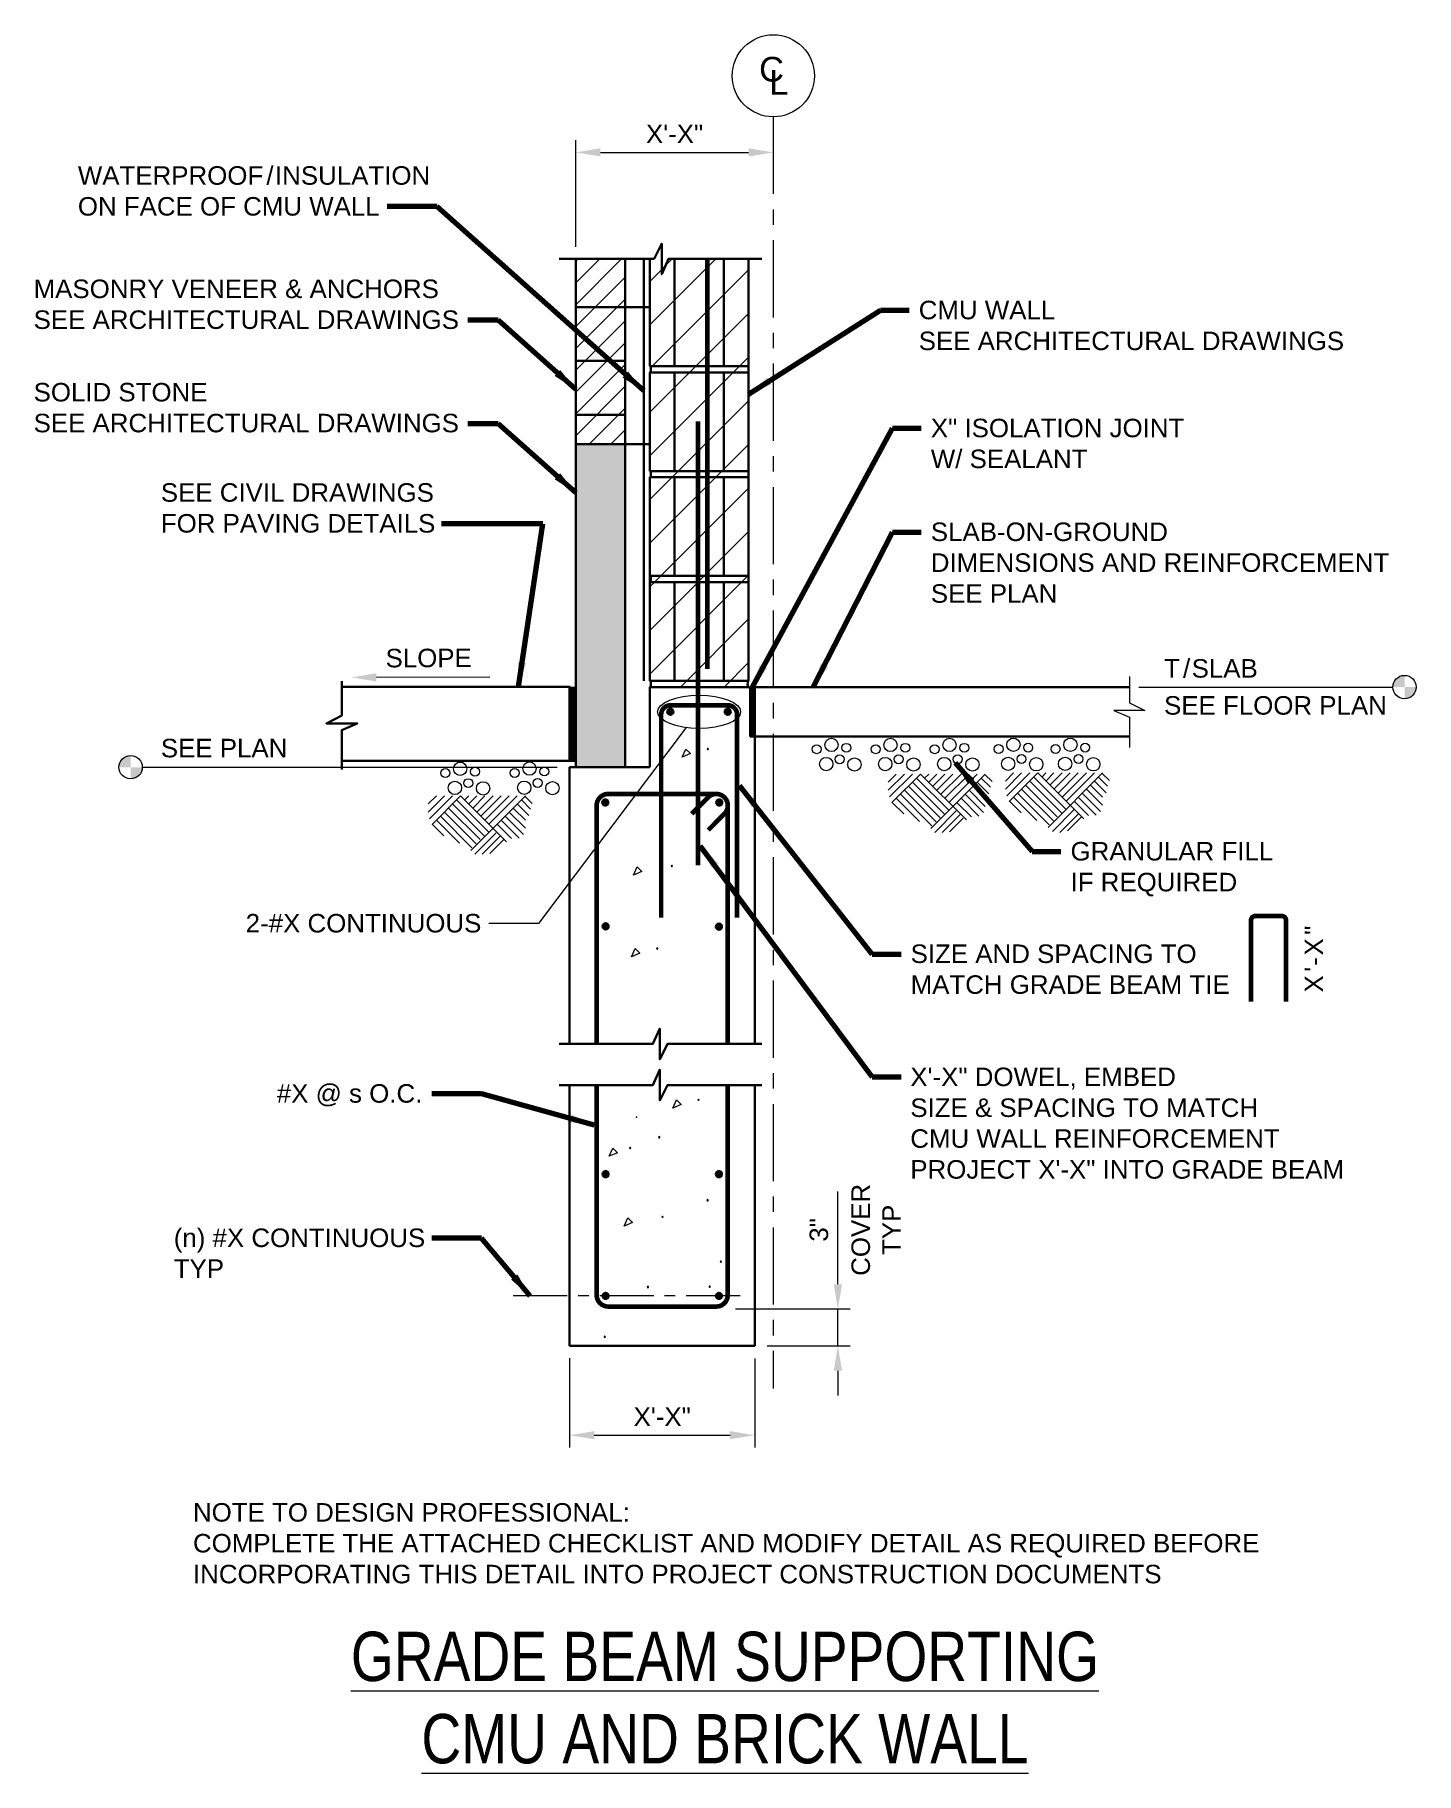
# Model space of a CAD drawing. Header units: inches. Extents: x -619 to -507, y 1603 to 1744.
import ezdxf

# ---------------------------------------------------------------- set-up
doc = ezdxf.new("R2010")
doc.units = ezdxf.units.IN
doc.header["$LTSCALE"] = 5
doc.header["$MEASUREMENT"] = 0
doc.linetypes.add('CENTER', pattern=[2, 1.25, -0.25, 0.25, -0.25])
doc.linetypes.add('CENTERX2', pattern=[4, 2.5, -0.5, 0.5, -0.5])
for name, color, linetype, lineweight in [('S-ANNO-DIMS', 1, 'Continuous', 20), ('S-ANNO-TEXT', 7, 'Continuous', 20), ('S-DELT-PATT', 7, 'Continuous', 15), ('S-DETL', 3, 'Continuous', 30), ('S-GRID', 9, 'CENTER', 20), ('S-GRID-IDEN', 9, 'Continuous', 20)]:
    doc.layers.add(name, color=color, linetype=linetype, lineweight=lineweight)
doc.styles.add('Romans', font='arial.ttf')
doc.dimstyles.get("Standard").update_dxf_attribs({"dimtxt": 0.18, "dimasz": 0.18, "dimexe": 0.18, "dimexo": 0.0625, "dimgap": 0.09, "dimtad": 0, "dimtih": 1, "dimtoh": 1, "dimdec": 4, "dimzin": 0, "dimdsep": 46, "dimtxsty": 'Standard', "dimcen": 0.09, "dimadec": 0, "dimazin": 0, "dimtfac": 1, "dimtdec": 4, "dimtofl": 0, "dimtmove": 0, "dimatfit": 3, "dimfxl": 1, "dimtolj": 1, "dimtzin": 0, "dimarcsym": 0})

# ---------------------------------------------------------------- blocks, each defined once
blk = doc.blocks.new('*D0')
at = {"layer": 'Defpoints', "color": 0, "transparency": 16777216}
for p in [(-575.56, 1637.65), (-560.56, 1637.64), (-560.56, 1630.41)]:
    blk.add_point(p, dxfattribs=at)
at = {"layer": 'S-ANNO-DIMS', "transparency": 16777216}
for p, q in [((-575.56, 1636.65), (-575.56, 1629.41)), ((-560.56, 1636.64), (-560.56, 1629.41)), ((-573.56, 1630.41), (-562.56, 1630.41))]:
    blk.add_line(p, q, dxfattribs=at)
for points in [[(-573.56, 1630.74), (-573.56, 1630.08), (-575.56, 1630.41)], [(-562.56, 1630.74), (-562.56, 1630.08), (-560.56, 1630.41)]]:
    blk.add_solid(points, dxfattribs=at)
at = {"layer": 'S-ANNO-DIMS', "transparency": 16777216, "insert": (-568.06, 1631.91), "char_height": 1.5, "attachment_point": 5, "style": 'Romans'}
blk.add_mtext('\\A1;X\'-X"', dxfattribs=at)
blk = doc.blocks.new('*D1')
at = {"layer": 'Defpoints', "color": 0, "transparency": 16777216}
for p in [(-559.06, 1737.38), (-559.06, 1734.37), (-575.06, 1725.73)]:
    blk.add_point(p, dxfattribs=at)
at = {"layer": 'S-ANNO-DIMS', "transparency": 16777216}
for p, q in [((-559.06, 1736.38), (-559.06, 1733.37)), ((-575.06, 1726.73), (-575.06, 1735.37)), ((-573.06, 1734.37), (-561.06, 1734.37))]:
    blk.add_line(p, q, dxfattribs=at)
for points in [[(-573.06, 1734.7), (-573.06, 1734.04), (-575.06, 1734.37)], [(-561.06, 1734.7), (-561.06, 1734.04), (-559.06, 1734.37)]]:
    blk.add_solid(points, dxfattribs=at)
at = {"layer": 'S-ANNO-DIMS', "transparency": 16777216, "insert": (-567.06, 1735.87), "char_height": 1.5, "attachment_point": 5, "style": 'Romans'}
blk.add_mtext('\\A1;X\'-X"', dxfattribs=at)
blk = doc.blocks.new('*D2')
at = {"layer": 'Defpoints', "color": 0, "transparency": 16777216}
for p in [(-563.13, 1640.64), (-560.56, 1637.64), (-553.83, 1637.64)]:
    blk.add_point(p, dxfattribs=at)
at = {"layer": 'S-ANNO-DIMS', "transparency": 16777216}
for p, q in [((-553.83, 1642.64), (-553.83, 1648.92)), ((-562.13, 1640.64), (-552.83, 1640.64)), ((-553.83, 1637.64), (-553.83, 1640.64)), ((-559.56, 1637.64), (-552.83, 1637.64)), ((-553.83, 1635.64), (-553.83, 1633.64))]:
    blk.add_line(p, q, dxfattribs=at)
for points in [[(-554.16, 1642.64), (-553.49, 1642.64), (-553.83, 1640.64)], [(-554.16, 1635.64), (-553.49, 1635.64), (-553.83, 1637.64)]]:
    blk.add_solid(points, dxfattribs=at)
at = {"layer": 'S-ANNO-DIMS', "transparency": 16777216, "insert": (-555.36, 1647.05), "char_height": 1.5, "attachment_point": 5, "rotation": 90, "style": 'Romans'}
blk.add_mtext('\\A1;3" ', dxfattribs=at)

msp = doc.modelspace()

# ---------------------------------------------------------------- hatches: boundary and pattern name
at = {"layer": 'S-ANNO-TEXT'}
h = msp.add_hatch(color=256, dxfattribs=at)
h.dxf.hatch_style = 1
edge = h.paths.add_edge_path()
edge.add_arc((-507.9263976, 1691.0447816), 0.945832, 90, 180)
edge.add_line((-508.8722296, 1691.0447816), (-507.9263976, 1691.0447816))
edge.add_line((-507.9263976, 1691.0447816), (-507.9263976, 1691.9906136))
edge = h.paths.add_edge_path()
edge.add_line((-507.9263976, 1691.0447816), (-507.9263976, 1690.0989496))
edge.add_arc((-507.9263976, 1691.0447816), 0.945832, 270, 360)
edge.add_line((-506.9805656, 1691.0447816), (-507.9263976, 1691.0447816))
h = msp.add_hatch(color=256, dxfattribs=at)
h.dxf.hatch_style = 1
edge = h.paths.add_edge_path()
edge.add_arc((-611.1193669, 1684.5447816), 0.945832, 90, 180)
edge.add_line((-612.0651989, 1684.5447816), (-611.1193669, 1684.5447816))
edge.add_line((-611.1193669, 1684.5447816), (-611.1193669, 1685.4906136))
edge = h.paths.add_edge_path()
edge.add_line((-611.1193669, 1684.5447816), (-611.1193669, 1683.5989496))
edge.add_arc((-611.1193669, 1684.5447816), 0.945832, 270, 360)
edge.add_line((-610.1735349, 1684.5447816), (-611.1193669, 1684.5447816))
at = {"layer": 'S-DELT-PATT'}
h = msp.add_hatch(dxfattribs=at)
h.set_pattern_fill('ANSI31', color=256, scale=10)
h.set_pattern_definition([(45, (-631.2379, 728.923), (-0.8838835, 0.8838835), [])])
h.paths.add_polyline_path([(-575.0582516, 1725.7332756), (-571.0582516, 1725.7332756), (-571.0582516, 1710.714646), (-575.0582516, 1710.714646)])
h = msp.add_hatch(dxfattribs=at)
h.set_pattern_fill('ANSI31', color=256, scale=20)
h.set_pattern_definition([(45, (-1168.0877, 2454.25), (-1.767767, 1.767767), [])])
h.paths.add_polyline_path([(-569.0582516, 1691.0447816), (-561.0582516, 1691.0447816), (-561.0582516, 1725.7332756), (-569.0582516, 1725.7332756)])
h = msp.add_hatch(dxfattribs=at)
h.set_pattern_fill('AR-SAND', color=256, scale=0.25)
h.set_pattern_definition([(37.5, (-631.2379, 728.92296), (-0.01574834, 0.48170594), [0, -0.38, 0, -0.425, 0, -0.40625]), (7.5, (-631.2379, 728.92296), (0.44244418, 0.7055365), [0, -0.205, 0, -0.3425, 0, -0.13125]), (327.5, (-631.5454, 728.92296), (0.77853547, 0.00141476), [0, -0.125, 0, -0.45, 0, -0.5875]), (317.5, (-631.5454, 728.92296), (0.75153165, 0.2194189), [0, -0.0625, 0, -0.295, 0, -0.3375])])
h.paths.add_polyline_path([(-575.0582516, 1684.5447816), (-571.0582516, 1684.5447816), (-571.0582516, 1710.714646), (-575.0582516, 1710.714646)])
at = {"layer": 'S-DETL'}
h = msp.add_hatch(color=256, dxfattribs=at)
h.dxf.hatch_style = 1
h.paths.add_polyline_path([(-567.6455352, 1689.0360498, 0.0947853979), (-567.6278852, 1688.9437814), (-567.1631852, 1688.9437814, 0.0947853979), (-567.1455352, 1689.0360498, 1)])
h.paths.add_polyline_path([(-567.1631852, 1688.9437814), (-567.6278852, 1688.9437814, 0.6788531939)])
h = msp.add_hatch(color=256, dxfattribs=at)
h.dxf.hatch_style = 1
h.paths.add_polyline_path([(-562.9957516, 1689.0360498, 0.0947853979), (-562.9781017, 1688.9437814), (-562.5134016, 1688.9437814, 0.0947853979), (-562.4957516, 1689.0360498, 1)])
h.paths.add_polyline_path([(-562.5134016, 1688.9437814), (-562.9781017, 1688.9437814, 0.6788531939)])
h = msp.add_hatch(color=256, dxfattribs=at)
h.dxf.hatch_style = 1
h.paths.add_polyline_path([(-572.9269701, 1681.6849885, -0.0947853979), (-572.9093201, 1681.777257), (-572.44462, 1681.777257, -0.0947853979), (-572.4269701, 1681.6849885, -1)])
h.paths.add_polyline_path([(-572.44462, 1681.777257), (-572.9093201, 1681.777257, -0.6788531939)])
h = msp.add_hatch(color=256, dxfattribs=at)
h.dxf.hatch_style = 1
h.paths.add_polyline_path([(-563.1895332, 1681.6849885, 0.0947853979), (-563.2071832, 1681.777257), (-563.6718832, 1681.777257, 0.0947853979), (-563.6895332, 1681.6849885, 1)])
h.paths.add_polyline_path([(-563.6718832, 1681.777257), (-563.2071832, 1681.777257, 0.6788531939)])
h = msp.add_hatch(color=256, dxfattribs=at)
h.dxf.hatch_style = 1
h.paths.add_polyline_path([(-572.898516, 1671.6505459, -0.0947853979), (-572.8808661, 1671.7428143), (-572.416166, 1671.7428143, -0.0947853979), (-572.398516, 1671.6505459, -1)])
h.paths.add_polyline_path([(-572.416166, 1671.7428143), (-572.8808661, 1671.7428143, -0.6788531939)])
h = msp.add_hatch(color=256, dxfattribs=at)
h.dxf.hatch_style = 1
h.paths.add_polyline_path([(-563.7179872, 1671.6225806, -0.0947853979), (-563.7003373, 1671.7148491), (-563.2356372, 1671.7148491, -0.0947853979), (-563.2179872, 1671.6225806, -1)])
h.paths.add_polyline_path([(-563.2356372, 1671.7148491), (-563.7003373, 1671.7148491, -0.6788531939)])
h = msp.add_hatch(color=256, dxfattribs=at)
h.dxf.hatch_style = 1
h.paths.add_polyline_path([(-572.898516, 1651.5651956, 0.0947853979), (-572.8808661, 1651.4729272), (-572.416166, 1651.4729272, 0.0947853979), (-572.398516, 1651.5651956, 1)])
h.paths.add_polyline_path([(-572.416166, 1651.4729272), (-572.8808661, 1651.4729272, 0.6788531939)])
h = msp.add_hatch(color=256, dxfattribs=at)
h.dxf.hatch_style = 1
h.paths.add_polyline_path([(-563.2179872, 1651.5651956, -0.0947853979), (-563.2356372, 1651.4729272), (-563.7003373, 1651.4729272, -0.0947853979), (-563.7179872, 1651.5651956, -1)])
h.paths.add_polyline_path([(-563.7003373, 1651.4729272), (-563.2356372, 1651.4729272, -0.6788531939)])
h = msp.add_hatch(color=256, dxfattribs=at)
h.dxf.hatch_style = 1
h.paths.add_polyline_path([(-572.8983489, 1641.7082983, 0.0947853979), (-572.8840842, 1641.6154463), (-572.4196949, 1641.598456, 0.0947853979), (-572.3986832, 1641.6900174, 1)])
h.paths.add_polyline_path([(-572.4196949, 1641.598456), (-572.8840842, 1641.6154463, 0.6788531939)])
h = msp.add_hatch(color=256, dxfattribs=at)
h.dxf.hatch_style = 1
h.paths.add_polyline_path([(-563.2181544, 1641.7082983, -0.0947853979), (-563.232419, 1641.6154463), (-563.6968084, 1641.598456, -0.0947853979), (-563.7178201, 1641.6900174, -1)])
h.paths.add_polyline_path([(-563.6968084, 1641.598456), (-563.232419, 1641.6154463, -0.6788531939)])

# ---------------------------------------------------------------- linework, layer by layer
at = {"layer": 'S-ANNO-DIMS'}
msp.add_line((-553.8274137, 1642.6434963), (-553.8274137, 1650.1654949), dxfattribs=at)
at = {"layer": 'S-ANNO-TEXT'}
for p, q in [((-529.4424366, 1691.0447816), (-508.8722296, 1691.0447816)), ((-566.1243156, 1687.7579858), (-578.0758015, 1671.8772886)), ((-610.1735349, 1684.5447816), (-576.5582516, 1684.5447816)), ((-578.0758015, 1671.8772886), (-582.1014422, 1671.8772886))]:
    msp.add_line(p, q, dxfattribs=at)
msp.add_lwpolyline([(-591.2143474, 1691.8307884), (-582.01182, 1691.8652706)], dxfattribs=at)
for centre in [(-507.9263976, 1691.0447816), (-611.1193669, 1684.5447816)]:
    msp.add_circle(centre, 0.945832, dxfattribs=at)
msp.add_ellipse((-565.0706434, 1689.0360498), major_axis=(-3.3644128, 0), ratio=0.4, dxfattribs=at)
msp.add_solid([(-591.2130984, 1691.4974574), (-593.2143333, 1691.8232943), (-591.2155964, 1692.1641194)], dxfattribs=at)
at = {"layer": 'S-DELT-PATT'}
for p, q in [((-549.7519551, 1682.6815811), (-548.4409749, 1683.9925614)), ((-549.7519551, 1683.3370712), (-549.096465, 1683.9925614)), ((-549.6413412, 1682.1367049), (-547.7854848, 1683.9925614)), ((-549.449979, 1681.672577), (-547.1299946, 1683.9925614)), ((-547.4577397, 1683.6648163), (-544.8481434, 1681.05522)), ((-547.1299946, 1683.9925614), (-543.4122759, 1680.2748426)), ((-546.8022496, 1683.6648163), (-546.4745045, 1683.9925614)), ((-546.4745045, 1683.3370712), (-545.8190144, 1683.9925614)), ((-546.2995296, 1679.5791054), (-541.8860736, 1683.9925614)), ((-546.1467594, 1683.0093262), (-545.1635243, 1683.9925614)), ((-545.8190144, 1682.6815811), (-544.5080341, 1683.9925614)), ((-545.4912693, 1682.353836), (-543.852544, 1683.9925614)), ((-545.1635243, 1682.026091), (-543.1970539, 1683.9925614)), ((-544.8357792, 1681.6983459), (-542.5415637, 1683.9925614)), ((-542.2138187, 1683.6648163), (-541.4760727, 1682.9270622)), ((-541.9181926, 1683.9604424), (-541.3338805, 1683.3761221)), ((-540.257079, 1682.767195), (-538.9460988, 1684.0781753)), ((-540.257079, 1683.4226852), (-539.6015889, 1684.0781753)), ((-540.1464651, 1682.2223189), (-538.2906086, 1684.0781753)), ((-539.9551029, 1681.7581909), (-537.6351185, 1684.0781753)), ((-537.9628636, 1683.7504302), (-535.3532672, 1681.1408339)), ((-537.6351185, 1684.0781753), (-533.9173997, 1680.3604565)), ((-537.3073734, 1683.7504302), (-536.9796284, 1684.0781753)), ((-536.9796284, 1683.4226852), (-536.3241382, 1684.0781753)), ((-536.8046535, 1679.6647193), (-532.3911975, 1684.0781753)), ((-536.6518833, 1683.0949401), (-535.6686481, 1684.0781753)), ((-536.3241382, 1682.767195), (-535.013158, 1684.0781753)), ((-535.9963932, 1682.43945), (-534.3576679, 1684.0781753)), ((-535.6686481, 1682.1117049), (-533.7021777, 1684.0781753)), ((-535.3409031, 1681.7839598), (-533.0466876, 1684.0781753)), ((-532.7189425, 1683.7504302), (-531.9811966, 1683.0126761)), ((-532.4233165, 1684.0460563), (-531.8390044, 1683.461736)), ((-587.0097629, 1680.9099055), (-585.6987826, 1682.2208857)), ((-587.0097629, 1681.5653956), (-586.3542728, 1682.2208857)), ((-586.8991489, 1680.3650293), (-585.0432925, 1682.2208857)), ((-586.7077868, 1679.9009013), (-584.3878024, 1682.2208857)), ((-584.3878024, 1682.2208857), (-580.6700836, 1678.5031669)), ((-584.0600573, 1681.8931407), (-583.7323123, 1682.2208857)), ((-583.7323123, 1681.5653956), (-583.0768221, 1682.2208857)), ((-583.5573374, 1677.8074297), (-579.1438814, 1682.2208857)), ((-583.4045672, 1681.2376505), (-582.421332, 1682.2208857)), ((-583.0768221, 1680.9099055), (-581.7658419, 1682.2208857)), ((-582.7490771, 1680.5821604), (-581.1103518, 1682.2208857)), ((-582.421332, 1680.2544153), (-580.4548616, 1682.2208857)), ((-582.0935869, 1679.9266703), (-579.7993715, 1682.2208857)), ((-579.1760004, 1682.1887667), (-578.5916883, 1681.6044464)), ((-548.76872, 1682.353836), (-546.2102682, 1679.7953761)), ((-548.4409749, 1682.6815811), (-545.8654722, 1680.1060785)), ((-548.1132298, 1683.0093262), (-545.5547781, 1680.4508663)), ((-547.7854848, 1683.3370712), (-545.1588375, 1680.710424)), ((-543.5247989, 1682.353836), (-542.0369347, 1680.8659718)), ((-543.1970539, 1682.6815811), (-541.8860736, 1681.3706009)), ((-542.8693088, 1683.0093262), (-541.8860736, 1682.026091)), ((-542.5415637, 1683.3370712), (-541.5992393, 1682.3947386)), ((-539.2738438, 1682.43945), (-536.7153921, 1679.8809901)), ((-538.9460988, 1682.767195), (-536.3705961, 1680.1916924)), ((-538.6183537, 1683.0949401), (-536.059902, 1680.5364802)), ((-538.2906086, 1683.4226852), (-535.6639614, 1680.7960379)), ((-534.0299228, 1682.43945), (-532.5420585, 1680.9515857)), ((-533.7021777, 1682.767195), (-532.3911975, 1681.4562148)), ((-533.3744327, 1683.0949401), (-532.3911975, 1682.1117049)), ((-533.0466876, 1683.4226852), (-532.1043632, 1682.4803525)), ((-585.6987826, 1680.9099055), (-583.12328, 1678.3344028)), ((-585.3710376, 1681.2376505), (-582.8125859, 1678.6791906)), ((-585.0432925, 1681.5653956), (-582.4166453, 1678.9387483)), ((-584.7155475, 1681.8931407), (-582.1059511, 1679.2835443)), ((-580.4548616, 1680.9099055), (-579.1438814, 1679.5989252)), ((-580.1271166, 1681.2376505), (-579.1438814, 1680.2544153)), ((-579.7993715, 1681.5653956), (-578.8570471, 1680.623063)), ((-579.4716264, 1681.8931407), (-578.7338805, 1681.1553865)), ((-549.4242101, 1681.6983459), (-548.4853188, 1680.7594546)), ((-549.096465, 1682.026091), (-547.2199361, 1680.1495538)), ((-545.9879833, 1679.2675509), (-544.2490828, 1681.0064515)), ((-544.1802891, 1681.6983459), (-543.0163434, 1680.5343921)), ((-543.852544, 1682.026091), (-542.3987816, 1680.5723204)), ((-539.9293339, 1681.7839598), (-538.9904427, 1680.8450686)), ((-539.6015889, 1682.1117049), (-537.7250599, 1680.2351678)), ((-536.4439313, 1679.3463019), (-534.7050307, 1681.0852025)), ((-534.6854129, 1681.7839598), (-533.5214673, 1680.620006)), ((-534.3576679, 1682.1117049), (-532.9039055, 1680.6579343)), ((-586.6820178, 1679.9266703), (-585.7431266, 1678.987779)), ((-586.3542728, 1680.2544153), (-584.4777438, 1678.3778782)), ((-586.0265277, 1680.5821604), (-583.468076, 1678.0237005)), ((-581.4380968, 1679.9266703), (-580.2741512, 1678.7627165)), ((-581.1103518, 1680.2544153), (-579.6565894, 1678.8006448)), ((-580.7826067, 1680.5821604), (-579.2947424, 1679.0942961)), ((-545.3912989, 1679.2672532), (-543.9081214, 1680.7504307)), ((-544.7775717, 1679.3186955), (-543.6694492, 1680.426818)), ((-535.8472468, 1679.2610636), (-534.3640693, 1680.7442411)), ((-535.2335196, 1679.3974465), (-534.1253971, 1680.505569)), ((-583.2457911, 1677.4958753), (-581.5068905, 1679.2347759)), ((-582.6491066, 1677.4955775), (-581.1659291, 1678.9787551)), ((-582.0353794, 1677.5470199), (-580.927257, 1678.6551423))]:
    msp.add_line(p, q, dxfattribs=at)
at = {"layer": 'S-DELT-PATT', "flags": 128}
for points in [[(-565.7664277, 1685.6439627), (-566.4406907, 1685.3563123), (-566.1413204, 1686.0188554)], [(-569.7141665, 1676.0913817), (-570.3884294, 1675.8037313), (-570.0890592, 1676.4662744)], [(-569.8659221, 1669.4710386), (-570.540185, 1669.1833882), (-570.2408148, 1669.8459313)], [(-566.5215427, 1657.201797), (-567.1958057, 1656.9141467), (-566.8964354, 1657.5766898)], [(-571.6853007, 1653.307465), (-572.3595636, 1653.0198147), (-572.0601934, 1653.6823577)], [(-570.4692815, 1647.649216), (-571.1435444, 1647.3615657), (-570.8441742, 1648.0241087)]]:
    msp.add_lwpolyline(points, close=True, dxfattribs=at)
for points in [[(-564.4147578, 1686.0300586, 1), (-564.3110778, 1686.0300586, 1)], [(-567.3319675, 1676.547801, 1), (-567.2282875, 1676.547801, 1)], [(-568.5142522, 1669.8571345, 1), (-568.4105722, 1669.8571345, 1)], [(-565.1698728, 1657.587893, 1), (-565.0661928, 1657.587893, 1)], [(-568.353288, 1654.559966, 1), (-568.249608, 1654.559966, 1)], [(-570.7093301, 1653.6935609, 1), (-570.6056501, 1653.6935609, 1)], [(-564.4367019, 1649.4536696, 1), (-564.3330219, 1649.4536696, 1)], [(-568.0870825, 1648.1056353, 1), (-567.9834025, 1648.1056353, 1)], [(-563.3653613, 1644.4682895, 1), (-563.2616813, 1644.4682895, 1)], [(-569.2693672, 1642.4149689, 1), (-569.1656872, 1642.4149689, 1)], [(-564.267679, 1642.4492623, 1), (-564.163999, 1642.4492623, 1)], [(-572.7652823, 1638.3822962, 1), (-572.6616023, 1638.3822962, 1)]]:
    msp.add_lwpolyline(points, format="xyb", close=True, dxfattribs=at)
at = {"layer": 'S-DELT-PATT'}
for centre, radius in [((-554.345984, 1686.3511241), 0.5399784), ((-553.1469694, 1686.1190084), 0.3599856), ((-549.5670721, 1686.3511241), 0.5399784), ((-548.3680576, 1686.1190084), 0.3599856), ((-544.7881439, 1686.3511241), 0.5399784), ((-543.5891294, 1686.1190084), 0.3599856), ((-539.6109057, 1686.3677517), 0.5399784), ((-538.4118911, 1686.135636), 0.3599856), ((-534.9960253, 1686.3677517), 0.5399784), ((-533.7970107, 1686.135636), 0.3599856), ((-555.5449985, 1686.0029505), 0.3599856), ((-554.771592, 1684.803936), 0.5399784), ((-553.6886353, 1685.190733), 0.3599856), ((-552.4894332, 1684.7653125), 0.5399784), ((-550.7660867, 1686.0029505), 0.3599856), ((-549.9926801, 1684.803936), 0.5399784), ((-548.9097234, 1685.190733), 0.3599856), ((-547.7105214, 1684.7653125), 0.5399784), ((-545.9871585, 1686.0029505), 0.3599856), ((-545.2137519, 1684.803936), 0.5399784), ((-544.1307952, 1685.190733), 0.3599856), ((-542.9315932, 1684.7653125), 0.5399784), ((-540.8099202, 1686.0195781), 0.3599856), ((-540.0365137, 1684.8205636), 0.5399784), ((-538.953557, 1685.2073606), 0.3599856), ((-537.7543549, 1684.7819401), 0.5399784), ((-536.1950398, 1686.0195781), 0.3599856), ((-535.4216332, 1684.8205636), 0.5399784), ((-534.3386765, 1685.2073606), 0.3599856), ((-533.1394745, 1684.7819401), 0.5399784), ((-585.6246201, 1684.0691698), 0.3599856), ((-584.4256056, 1684.4173434), 0.5399784), ((-583.7682568, 1683.2569523), 0.3599856), ((-583.226591, 1684.1852277), 0.3599856), ((-580.0081777, 1684.0836688), 0.3599856), ((-578.8091632, 1684.4318423), 0.5399784), ((-578.1518145, 1683.2714513), 0.3599856), ((-577.6101487, 1684.1997266), 0.3599856), ((-584.8512135, 1682.8701553), 0.5399784), ((-582.5690548, 1682.8315318), 0.5399784), ((-579.2347712, 1682.8846542), 0.5399784), ((-576.9526125, 1682.8460308), 0.5399784)]:
    msp.add_circle(centre, radius, dxfattribs=at)
msp.add_point((-570.1324413, 1656.1770195), dxfattribs=at)
at = {"layer": 'S-DETL', "linetype": 'Continuous'}
for p, q in [((-575.0582516, 1684.5447816), (-575.0582516, 1725.7332756)), ((-571.0582516, 1684.5447816), (-571.0582516, 1725.7332756)), ((-569.5582516, 1691.5447816), (-569.5582516, 1725.7332756)), ((-569.0582516, 1717.0459962), (-569.0582516, 1725.7332756)), ((-567.0582516, 1717.0447816), (-567.0582516, 1725.7332756)), ((-563.0582516, 1717.0447816), (-563.0582516, 1725.7332756)), ((-561.0582516, 1691.5447816), (-561.0582516, 1725.7332756)), ((-569.0582516, 1721.8337931), (-575.0582516, 1721.8337931)), ((-571.0582516, 1717.4710772), (-575.0582516, 1717.4710772)), ((-569.0582516, 1708.5459962), (-569.0582516, 1716.5459962)), ((-569.0582516, 1716.5447816), (-561.0582516, 1716.5447816)), ((-569.0495331, 1717.0447816), (-561.0582516, 1717.0447816)), ((-567.0582516, 1708.5447816), (-567.0582516, 1716.5447816)), ((-563.0582516, 1708.5447816), (-563.0582516, 1716.5447816)), ((-571.0582516, 1713.1083613), (-575.0582516, 1713.1083613)), ((-569.0582516, 1710.714646), (-575.0582516, 1710.714646)), ((-569.0582516, 1691.5447816), (-569.0582516, 1708.0459962)), ((-569.0582516, 1708.0447816), (-561.0582516, 1708.0447816)), ((-569.0495331, 1708.5447816), (-561.0582516, 1708.5447816)), ((-567.0582516, 1700.0447816), (-567.0582516, 1708.0447816)), ((-563.0582516, 1700.0447816), (-563.0582516, 1708.0447816)), ((-569.0582516, 1700.0447816), (-561.0582516, 1700.0447816)), ((-569.0582516, 1699.5447816), (-561.0582516, 1699.5447816)), ((-567.0582516, 1691.5447816), (-567.0582516, 1699.5447816)), ((-563.0582516, 1691.5447816), (-563.0582516, 1699.5447816)), ((-575.5326421, 1691.0574745), (-594.013435, 1691.0574745)), ((-575.5582516, 1685.0574745), (-575.5582516, 1691.0574745)), ((-575.4332516, 1685.0574745), (-575.4332516, 1690.9807835)), ((-575.3082516, 1685.0574745), (-575.3082516, 1690.9689194)), ((-575.1832516, 1685.0574745), (-575.1832516, 1690.9807835)), ((-569.0582516, 1691.5447816), (-561.0582516, 1691.5447816)), ((-569.0582516, 1691.0447816), (-561.0582516, 1691.0447816)), ((-569.0582516, 1684.5447816), (-569.0582516, 1691.0447816)), ((-560.9332516, 1687.0447816), (-560.9332516, 1690.9680906)), ((-560.8082516, 1687.0447816), (-560.8082516, 1690.9562265)), ((-560.6832516, 1687.0447816), (-560.6832516, 1690.9680906)), ((-560.5838612, 1691.0447816), (-530.2180165, 1691.0447816)), ((-560.5582516, 1691.0447816), (-560.5582516, 1662.1236852)), ((-560.5582516, 1687.0447816), (-560.5582516, 1691.0447816)), ((-560.9332516, 1687.0447816), (-530.2180165, 1687.0447816)), ((-575.0582516, 1685.0574745), (-594.013435, 1685.0574745)), ((-575.5582516, 1684.5447816), (-575.5582516, 1662.1236852)), ((-575.5582516, 1684.5447816), (-569.0582516, 1684.5447816)), ((-575.5582516, 1658.7951824), (-575.5582516, 1637.6484115)), ((-560.5582516, 1658.7951824), (-560.5582516, 1637.6433269)), ((-575.5582516, 1637.6484115), (-560.5582516, 1637.6433269))]:
    msp.add_line(p, q, dxfattribs=at)
for points in [[(-576.3963482, 1725.7332756), (-568.7234201, 1725.7332756), (-568.1012352, 1726.9776454), (-568.1012352, 1724.4889058), (-567.5543734, 1725.7332756), (-559.9895926, 1725.7332756)], [(-594.013435, 1691.5072811), (-594.013435, 1688.723354), (-595.2578048, 1688.1011691), (-592.7690652, 1688.1011691), (-594.013435, 1687.5543072), (-594.013435, 1684.3591649)], [(-559.9895926, 1662.1157903), (-567.6407468, 1662.1157903), (-568.2629317, 1660.8714205), (-568.2629317, 1663.3601601), (-568.8097935, 1662.1157903), (-576.3963482, 1662.1157903)], [(-559.9895926, 1658.7904367), (-567.6407468, 1658.7904367), (-568.2629317, 1657.5460669), (-568.2629317, 1660.0348065), (-568.8097935, 1658.7904367), (-576.3963482, 1658.7904367)]]:
    msp.add_lwpolyline(points, dxfattribs=at)
at = {"layer": 'S-DETL', "linetype": 'Continuous', "const_width": 0.375}
for points in [[(-564.4124709, 1725.7332756), (-564.4124709, 1692.5076766)], [(-565.1624709, 1712.5661693), (-565.1624709, 1676.5982333)], [(-567.3955352, 1689.5652087), (-562.7457516, 1689.5652087)], [(-519.9936805, 1672.4923158), (-517.8943975, 1672.4923158)]]:
    msp.add_lwpolyline(points, dxfattribs=at)
at = {"layer": 'S-DETL', "lineweight": 9}
msp.add_lwpolyline([(-530.2180165, 1691.8947816), (-530.2180165, 1689.7685989), (-528.9736467, 1689.146414), (-531.4623863, 1689.146414), (-530.2180165, 1688.5995521), (-530.2180165, 1686.139832)], dxfattribs=at)
at = {"layer": 'S-DETL', "linetype": 'Continuous', "const_width": 0.375}
for points in [[(-567.3955352, 1689.5652087, 0.4142135624), (-568.1455352, 1688.8152087), (-568.1455352, 1672.3447114)], [(-562.7457516, 1689.5652087, -0.4142135624), (-561.9957516, 1688.8152087), (-561.9957516, 1672.3447114)], [(-573.3707516, 1662.1157903), (-573.3707516, 1681.4412701, -0.4142135624), (-572.4332516, 1682.3787701), (-563.6832516, 1682.3787701, -0.4142135624), (-562.7457516, 1681.4412701), (-562.7457516, 1662.1157903)], [(-565.6661613, 1680.766298), (-564.3466718, 1682.098399, -1), (-563.0145558, 1680.7788947), (-564.3340452, 1679.4467937)], [(-519.9936805, 1672.4923158, 0.4142135624), (-520.3686805, 1672.1173158), (-520.3686805, 1665.5417702)], [(-517.8943975, 1672.4923158, -0.4142135624), (-517.5193975, 1672.1173158), (-517.5193975, 1665.5417702)], [(-573.3707516, 1658.7951824), (-573.3707516, 1641.7744714, 0.4142135624), (-572.4332516, 1640.8369714), (-563.6832516, 1640.8369714, 0.4142135624), (-562.7457516, 1641.7744714), (-562.7457516, 1658.7951824)]]:
    msp.add_lwpolyline(points, format="xyb", dxfattribs=at)
at = {"layer": 'S-DETL'}
for centre in [(-567.3955352, 1689.0360498), (-562.7457516, 1689.0360498), (-572.6769701, 1681.6849885), (-563.4395332, 1681.6849885), (-572.648516, 1671.6505459), (-563.4679872, 1671.6225806), (-572.648516, 1651.5651956), (-563.4679872, 1651.5651956), (-572.648516, 1641.6991579), (-563.4679872, 1641.6991579)]:
    msp.add_circle(centre, 0.25, dxfattribs=at)
at = {"layer": 'S-DETL', "linetype": 'Continuous'}
for centre, major_axis in [((-569.0582516, 1716.7959962), (0, 0.25)), ((-569.0582516, 1708.2959962), (0, 0.25)), ((-569.0582516, 1699.7959962), (0, 0.25)), ((-575.3082516, 1691.0574745), (0.25, 0)), ((-569.0582516, 1691.2947816), (0, 0.25))]:
    msp.add_ellipse(centre, major_axis=major_axis, ratio=0.3542207071, start_param=3.1415926536, end_param=6.2831853072, dxfattribs=at)
at = {"layer": 'S-DETL', "linetype": 'Continuous', "extrusion": (0, 0, -1)}
for centre, major_axis in [((-561.0582516, 1691.2947816), (0, 0.25)), ((-560.8082516, 1691.0447816), (-0.25, 0))]:
    msp.add_ellipse(centre, major_axis=major_axis, ratio=0.3542207071, start_param=3.1415926536, end_param=6.2831853072, dxfattribs=at)
at = {"layer": 'S-GRID', "linetype": 'CENTERX2', "ltscale": 0.5}
msp.add_line((-559.0582516, 1737.2501228), (-559.0582516, 1634.1829735), dxfattribs=at)
at = {"layer": 'S-GRID', "linetype": 'CENTER', "ltscale": 0.7}
msp.add_line((-561.7496846, 1641.6991579), (-580.6150792, 1641.6991579), dxfattribs=at)
at = {"layer": 'S-GRID-IDEN'}
msp.add_circle((-559.0582516, 1740.5767317), 3.326609, dxfattribs=at)

# ---------------------------------------------------------------- texts
at = {"layer": 'S-ANNO-DIMS', "insert": (-550.7307789, 1647.053967), "char_height": 1.49999999, "attachment_point": 5, "rotation": 90, "style": 'Romans'}
msp.add_mtext('\\A1;COVER\\PTYP', dxfattribs=at)
at = {"layer": 'S-ANNO-TEXT', "style": 'Romans'}
for s, insert, char_height, attachment_point in [('{\\T1.2;C}', (-560.2133924, 1742.1108382), 2, 1), ('{\\T1.2;L}', (-559.3983359, 1741.0426253), 2, 1), ('\\A1;WATERPROO{\\T1.2;F/}INSULATION\\PON FACE OF CMU WALL', (-615.3957327, 1733.2498887), 1.499999989, 1), ('\\A1;MASONRY VENEER & ANCHORS\\PSEE ARCHITECTURAL DRAWINGS', (-618.9805656, 1724.065015), 1.499999989, 1), ('\\A1;CMU WALL\\PSEE ARCHITECTURAL DRAWINGS', (-547.280825, 1722.3476712), 1.499999989, 1), ('\\A1;SOLID STONE\\PSEE ARCHITECTURAL DRAWINGS', (-618.9805656, 1715.6881862), 1.499999989, 1), ('\\A1;X" ISOLATION JOINT\\PW/ SEALANT', (-546.2997006, 1712.7854863), 1.499999989, 1), ('\\A1;SEE CIVIL DRAWINGS\\PFOR PAVING DETAILS', (-608.6735349, 1707.5599139), 1.499999989, 1), ('\\A1;SLAB-ON-GROUND \\PDIMENSIONS AND REINFORCEMENT\\PSEE PLAN', (-546.2997006, 1704.3748329), 1.499999989, 1), ('\\A1;GRANULAR FILL\\PIF REQUIRED', (-534.9831718, 1678.4869529), 1.499999989, 1), ('\\A1;2-#X CONTINUOUS', (-601.8014761, 1672.65338), 1.499999989, 1), ('\\A1;SIZE AND SPACING TO \\PMATCH GRADE BEAM TIE', (-547.9366178, 1670.1799141), 1.499999989, 1), ('\\A1;X\'-X" DOWEL, EMBED\\PSIZE & SPACING TO MATCH \\PCMU WALL REINFORCEMENT\\PPROJECT X\'-X" INTO GRADE BEAM', (-547.9627092, 1660.2028841), 1.499999989, 1), ('\\A1;#X @ s O.C.', (-587.490331, 1658.8584006), 1.499999989, 3), ('\\A1;(n) #X CONTINUOUS\\PTYP', (-607.6288029, 1647.159586), 1.499999989, 1), ('NOTE TO DESIGN PROFESSIONAL: \\PCOMPLETE THE ATTACHED CHECKLIST AND MODIFY DETAIL AS REQUIRED BEFORE \\PINCORPORATING THIS DETAIL INTO PROJECT CONSTRUCTION DOCUMENTS', (-606.0687304, 1624.9083145), 1.499999989, 1), ('{\\W0.8;\\LGRADE BEAM SUPPORTING\\PCMU AND BRICK WALL }', (-562.9805656, 1614.4847128), 4, 2)]:
    msp.add_mtext(s, dxfattribs=dict(at, insert=insert, char_height=char_height, attachment_point=attachment_point))
at = {"layer": 'S-ANNO-TEXT', "attachment_point": 1, "style": 'Romans'}
for s, insert, char_height, rotation in [('\\A1;SLOPE', (-590.472979, 1694.1357653), 1.49999999, 0.214688823), ('\\A1;{\\T1.2;X\'-X"}', (-516.0193975, 1666.2917702), 1.499999989, 90)]:
    msp.add_mtext(s, dxfattribs=dict(at, insert=insert, char_height=char_height, rotation=rotation))
at = {"layer": 'S-ANNO-TEXT', "char_height": 1.499999989, "line_spacing_factor": 1.2, "style": 'Romans'}
for s, insert, attachment_point in [('\\A1;{\\T1.2;T/}SLAB \\PSEE FLOOR PLAN', (-527.4063359, 1691.0447816), 4), ('\\A1;SEE PLAN', (-608.6735349, 1686.8459412), 1)]:
    msp.add_mtext(s, dxfattribs=dict(at, insert=insert, attachment_point=attachment_point))

# ---------------------------------------------------------------- dimensions: what is measured, and where the dimension line sits
at = {"layer": 'S-ANNO-DIMS'}
for base, p1, p2, picture, middle in [((-559.0582516, 1734.3688772), (-575.0582516, 1725.7332756), (-559.0582516, 1737.3840223), '*D1', (-567.0582516, 1734.3688772)), ((-560.5582516, 1630.4110088), (-575.5582516, 1637.6484115), (-560.5582516, 1637.6433269), '*D0', (-568.0582516, 1630.4110088))]:
    dim = msp.add_linear_dim(base=base, p1=p1, p2=p2, text='X\'-X"', dimstyle='Standard', override={"dimscale": 16, "dimtxt": 0.09375, "dimasz": 0.125, "dimexe": 0.0625, "dimgap": 0.0625, "dimtih": 0, "dimtoh": 0, "dimdec": 5, "dimlfac": 1, "dimrnd": 0.03125, "dimzin": 7, "dimlunit": 4, "dimtxsty": 'Romans', "dimcen": 0.125, "dimclrd": 256, "dimclre": 256, "dimclrt": 256, "dimadec": 4, "dimtdec": 5, "dimtofl": 1, "dimtvp": 1, "dimfrac": 2, "dimtzin": 3, "dimlwd": 65535, "dimlwe": 65535}, dxfattribs=at)
    dim.commit()
    dim.dimension.update_dxf_attribs({"geometry": picture, "text_midpoint": middle, "dimtype": 128})
dim = msp.add_linear_dim(base=(-553.8274137, 1637.6433269), p1=(-563.1292756, 1640.6434964), p2=(-560.5582516, 1637.6433269), angle=90, text='3" ', dimstyle='Standard', override={"dimscale": 16, "dimtxt": 0.09375, "dimasz": 0.125, "dimexe": 0.0625, "dimgap": 0.0625, "dimtih": 0, "dimtoh": 0, "dimdec": 5, "dimlfac": 1, "dimrnd": 0.03125, "dimzin": 7, "dimlunit": 4, "dimtxsty": 'Romans', "dimcen": 0.125, "dimclrd": 256, "dimclre": 256, "dimclrt": 256, "dimadec": 4, "dimtdec": 5, "dimtofl": 1, "dimtvp": 1, "dimfrac": 2, "dimtzin": 3, "dimlwd": 65535, "dimlwe": 65535}, dxfattribs=at)
dim.commit()
dim.dimension.update_dxf_attribs({"geometry": '*D2', "text_midpoint": (-553.8274137, 1647.053967), "dimtype": 128})

# ---------------------------------------------------------------- leaders
at = {"layer": 'S-ANNO-TEXT'}
for points in [[(-569.5582516, 1715.0410013), (-586.3234822, 1729.9813234), (-590.3491229, 1729.9813234)], [(-575.0582516, 1715.1667484), (-581.3384518, 1720.7633438), (-583.8119097, 1720.7633438)], [(-561.0582516, 1714.7873877), (-550.3848036, 1721.5715798), (-548.0569164, 1721.5715798)], [(-575.0582516, 1706.7899195), (-581.3384518, 1712.386515), (-583.8119097, 1712.386515)], [(-560.8082516, 1690.9562265), (-549.4036791, 1712.0093949), (-547.075792, 1712.0093949)], [(-579.7096538, 1691.0574745), (-577.7279872, 1704.2582427), (-585.9387124, 1704.2582427)], [(-555.8295527, 1691.0447816), (-549.4036791, 1703.5987415), (-547.075792, 1703.5987415)], [(-544.3326901, 1684.8926926), (-538.0871503, 1677.7108615), (-535.7592632, 1677.7108615)], [(-561.8082516, 1683.067614), (-551.0405963, 1669.4038227), (-548.7127092, 1669.4038227)], [(-564.9749709, 1678.1707632), (-551.0405963, 1659.4528841), (-548.7127092, 1659.4528841)], [(-573.5582516, 1655.5452373), (-582.688599, 1658.0823092), (-586.7142396, 1658.0823092)], [(-578.7637991, 1641.6991579), (-582.688599, 1646.3834946), (-586.7142396, 1646.3834946)]]:
    msp.add_leader(points, dimstyle='Standard', override={"dimscale": 16, "dimtxt": 0.09375, "dimasz": 0.125, "dimexe": 0.0625, "dimgap": 0.0625, "dimtad": 0, "dimtih": 0, "dimtoh": 0, "dimdec": 5, "dimlfac": 16, "dimrnd": 0.03125, "dimzin": 7, "dimlunit": 4, "dimtxsty": 'Romans', "dimcen": 0.125, "dimclrd": 256, "dimclre": 256, "dimclrt": 256, "dimadec": 4, "dimtdec": 5, "dimtofl": 1, "dimtvp": 1, "dimfrac": 2, "dimtzin": 3, "dimlwd": 65535, "dimlwe": 65535}, dxfattribs=at)

doc.saveas('drawing.dxf')
